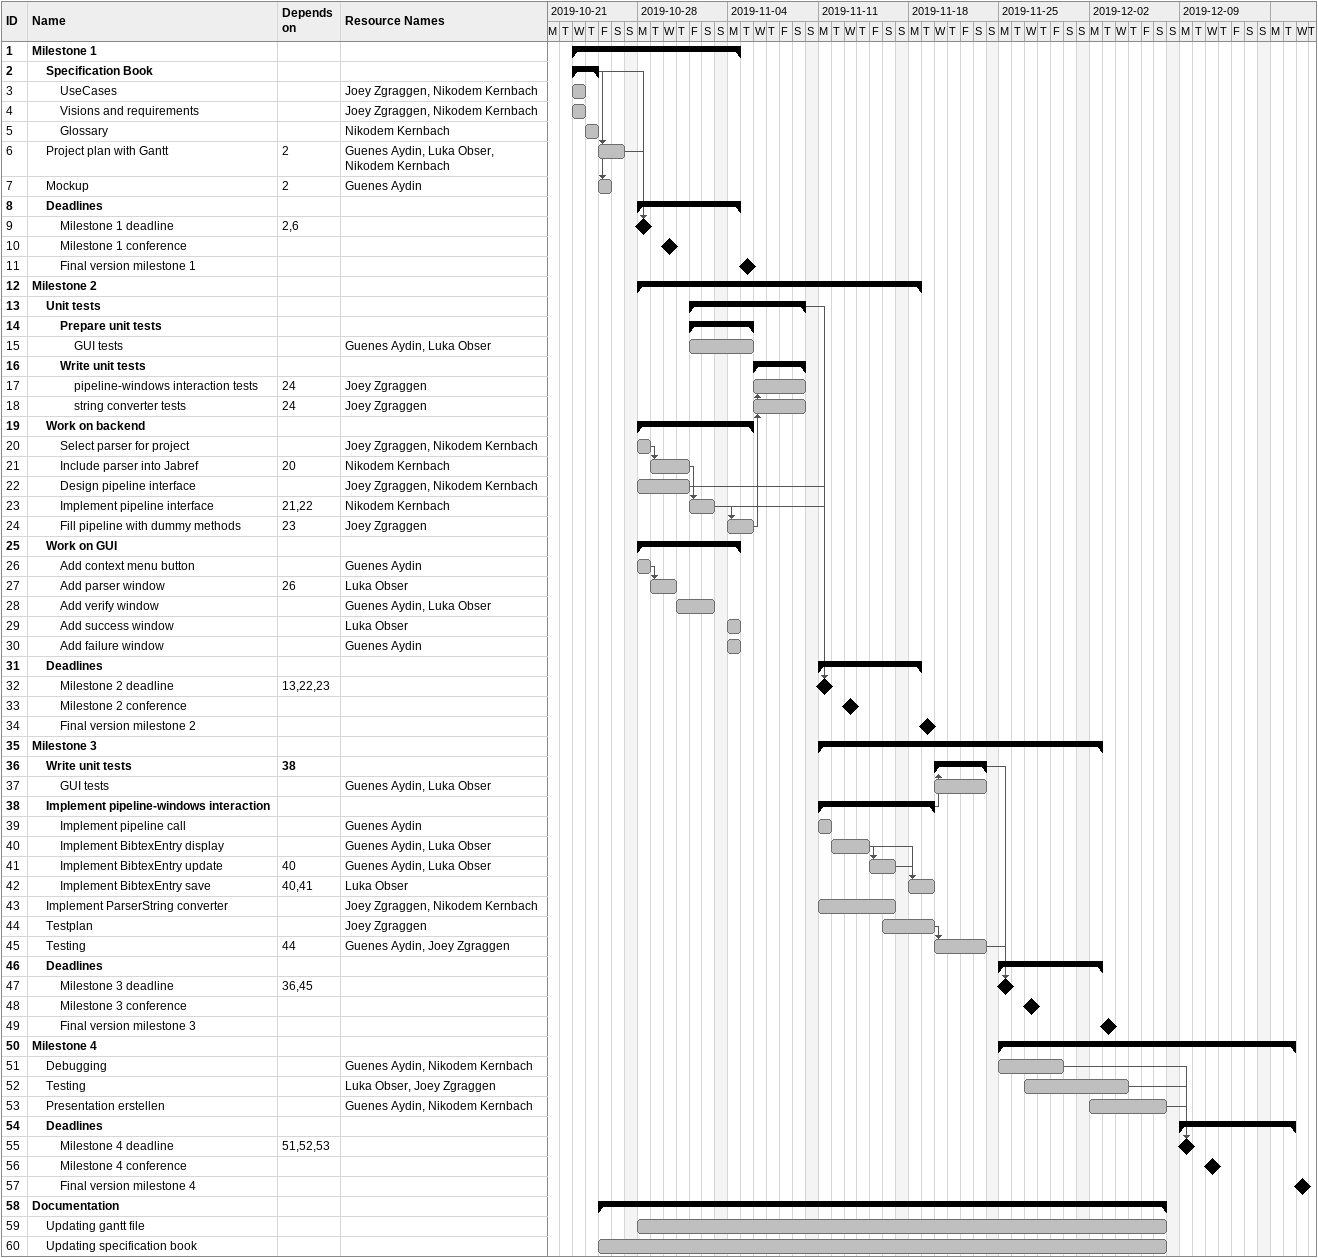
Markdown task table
| ID | Level | Task | Start | Finish | Predecessors | Resources |
|---|---|---|---|---|---|---|
| 1 | 1 | **Milestone 1** | 2019-10-23 | 2019-11-04 |  |  |
| 2 | 2 | **Specification Book** | 2019-10-23 | 2019-10-24 |  |  |
| 3 | 3 | UseCases | 2019-10-23 | 2019-10-23 |  | Joey Zgraggen, Nikodem Kernbach |
| 4 | 3 | Visions and requirements | 2019-10-23 | 2019-10-23 |  | Joey Zgraggen, Nikodem Kernbach |
| 5 | 3 | Glossary | 2019-10-24 | 2019-10-24 |  | Nikodem Kernbach |
| 6 | 2 | Project plan with Gantt | 2019-10-25 | 2019-10-26 | 2 | Guenes Aydin, Luka Obser, Nikodem Kernbach |
| 7 | 2 | Mockup | 2019-10-25 | 2019-10-25 | 2 | Guenes Aydin |
| 8 | 2 | **Deadlines** | 2019-10-28 | 2019-11-04 |  |  |
| 9 | 3 | Milestone 1 deadline (milestone) | 2019-10-28 | 2019-10-28 | 2, 6 |  |
| 10 | 3 | Milestone 1 conference (milestone) | 2019-10-30 | 2019-10-30 |  |  |
| 11 | 3 | Final version milestone 1 (milestone) | 2019-11-05 | 2019-11-05 |  |  |
| 12 | 1 | **Milestone 2** | 2019-10-28 | 2019-11-18 |  |  |
| 13 | 2 | **Unit tests** | 2019-11-01 | 2019-11-09 |  |  |
| 14 | 3 | **Prepare unit tests** | 2019-11-01 | 2019-11-05 |  |  |
| 15 | 4 | GUI tests | 2019-11-01 | 2019-11-05 |  | Guenes Aydin, Luka Obser |
| 16 | 3 | **Write unit tests** | 2019-11-06 | 2019-11-09 |  |  |
| 17 | 4 | pipeline-windows interaction tests | 2019-11-06 | 2019-11-09 | 24 | Joey Zgraggen |
| 18 | 4 | string converter tests | 2019-11-06 | 2019-11-09 | 24 | Joey Zgraggen |
| 19 | 2 | **Work on backend** | 2019-10-28 | 2019-11-05 |  |  |
| 20 | 3 | Select parser for project | 2019-10-28 | 2019-10-28 |  | Joey Zgraggen, Nikodem Kernbach |
| 21 | 3 | Include parser into Jabref | 2019-10-29 | 2019-10-31 | 20 | Nikodem Kernbach |
| 22 | 3 | Design pipeline interface | 2019-10-28 | 2019-10-31 |  | Joey Zgraggen, Nikodem Kernbach |
| 23 | 3 | Implement pipeline interface | 2019-11-01 | 2019-11-02 | 21, 22 | Nikodem Kernbach |
| 24 | 3 | Fill pipeline with dummy methods | 2019-11-04 | 2019-11-05 | 23 | Joey Zgraggen |
| 25 | 2 | **Work on GUI** | 2019-10-28 | 2019-11-04 |  |  |
| 26 | 3 | Add context menu button | 2019-10-28 | 2019-10-28 |  | Guenes Aydin |
| 27 | 3 | Add parser window | 2019-10-29 | 2019-10-30 | 26 | Luka Obser |
| 28 | 3 | Add verify window | 2019-10-31 | 2019-11-02 |  | Guenes Aydin, Luka Obser |
| 29 | 3 | Add success window | 2019-11-04 | 2019-11-04 |  | Luka Obser |
| 30 | 3 | Add failure window | 2019-11-04 | 2019-11-04 |  | Guenes Aydin |
| 31 | 2 | **Deadlines** | 2019-11-11 | 2019-11-18 |  |  |
| 32 | 3 | Milestone 2 deadline (milestone) | 2019-11-11 | 2019-11-11 | 13, 22, 23 |  |
| 33 | 3 | Milestone 2 conference (milestone) | 2019-11-13 | 2019-11-13 |  |  |
| 34 | 3 | Final version milestone 2 (milestone) | 2019-11-19 | 2019-11-19 |  |  |
| 35 | 1 | **Milestone 3** | 2019-11-11 | 2019-12-02 |  |  |
| 36 | 2 | **Write unit tests** | 2019-11-20 | 2019-11-23 | 38 |  |
| 37 | 3 | GUI tests | 2019-11-20 | 2019-11-23 |  | Guenes Aydin, Luka Obser |
| 38 | 2 | **Implement pipeline-windows interaction** | 2019-11-11 | 2019-11-19 |  |  |
| 39 | 3 | Implement pipeline call | 2019-11-11 | 2019-11-11 |  | Guenes Aydin |
| 40 | 3 | Implement BibtexEntry display | 2019-11-12 | 2019-11-14 |  | Guenes Aydin, Luka Obser |
| 41 | 3 | Implement BibtexEntry update | 2019-11-15 | 2019-11-16 | 40 | Guenes Aydin, Luka Obser |
| 42 | 3 | Implement BibtexEntry save | 2019-11-18 | 2019-11-19 | 40, 41 | Luka Obser |
| 43 | 2 | Implement ParserString converter | 2019-11-11 | 2019-11-16 |  | Joey Zgraggen, Nikodem Kernbach |
| 44 | 2 | Testplan | 2019-11-16 | 2019-11-19 |  | Joey Zgraggen |
| 45 | 2 | Testing | 2019-11-20 | 2019-11-23 | 44 | Guenes Aydin, Joey Zgraggen |
| 46 | 2 | **Deadlines** | 2019-11-25 | 2019-12-02 |  |  |
| 47 | 3 | Milestone 3 deadline (milestone) | 2019-11-25 | 2019-11-25 | 36, 45 |  |
| 48 | 3 | Milestone 3 conference (milestone) | 2019-11-27 | 2019-11-27 |  |  |
| 49 | 3 | Final version milestone 3 (milestone) | 2019-12-03 | 2019-12-03 |  |  |
| 50 | 1 | **Milestone 4** | 2019-11-25 | 2019-12-17 |  |  |
| 51 | 2 | Debugging | 2019-11-25 | 2019-11-29 |  | Guenes Aydin, Nikodem Kernbach |
| 52 | 2 | Testing | 2019-11-27 | 2019-12-04 |  | Luka Obser, Joey Zgraggen |
| 53 | 2 | Presentation erstellen | 2019-12-02 | 2019-12-07 |  | Guenes Aydin, Nikodem Kernbach |
| 54 | 2 | **Deadlines** | 2019-12-09 | 2019-12-17 |  |  |
| 55 | 3 | Milestone 4 deadline (milestone) | 2019-12-09 | 2019-12-09 | 51, 52, 53 |  |
| 56 | 3 | Milestone 4 conference (milestone) | 2019-12-11 | 2019-12-11 |  |  |
| 57 | 3 | Final version milestone 4 (milestone) | 2019-12-18 | 2019-12-18 |  |  |
| 58 | 1 | **Documentation** | 2019-10-25 | 2019-12-07 |  |  |
| 59 | 2 | Updating gantt file | 2019-10-28 | 2019-12-07 |  |  |
| 60 | 2 | Updating specification book | 2019-10-25 | 2019-12-07 |  |  |
